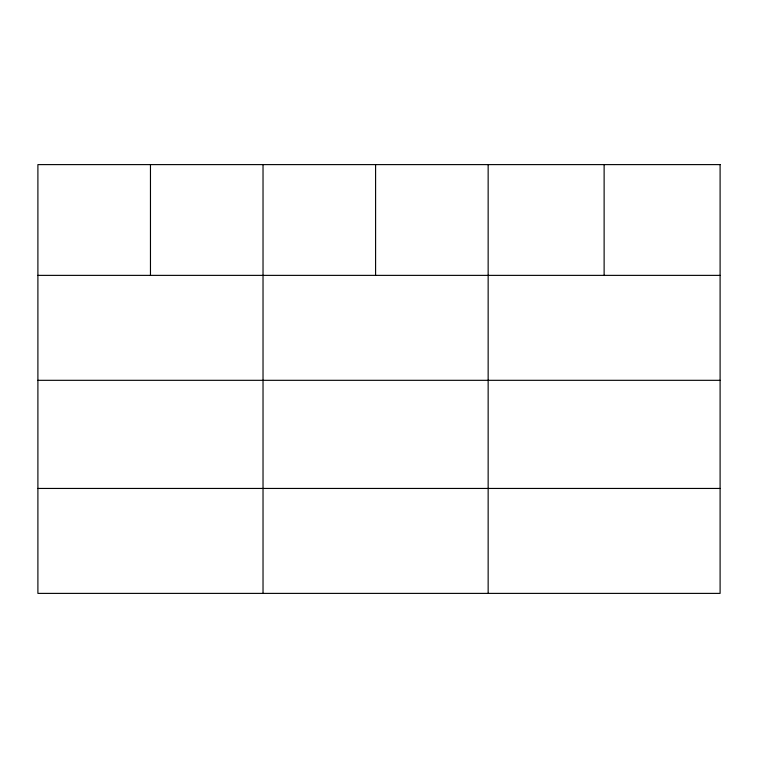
<?xml version="1.0" encoding="UTF-8"?>
<svg xmlns="http://www.w3.org/2000/svg" width="758" height="758" viewBox="0 0 758 758"><rect width="100%" height="100%" fill="white"/><g stroke="black" fill="none" stroke-linecap="round" stroke-linejoin="round"><path stroke-width="1.14" d="M37.9 275.372L720.1 275.372M37.9 380.317L720.1 380.317M37.9 488.446L720.1 488.446M604.126 164.609L604.126 275.372M488.152 164.609L488.152 593.391M375.589 164.609L375.589 275.372M263.026 164.609L263.026 593.391M150.463 164.609L150.463 275.372M720.1 164.609L37.9 164.609L37.9 593.391L720.1 593.391L720.1 164.609"/></g></svg>
